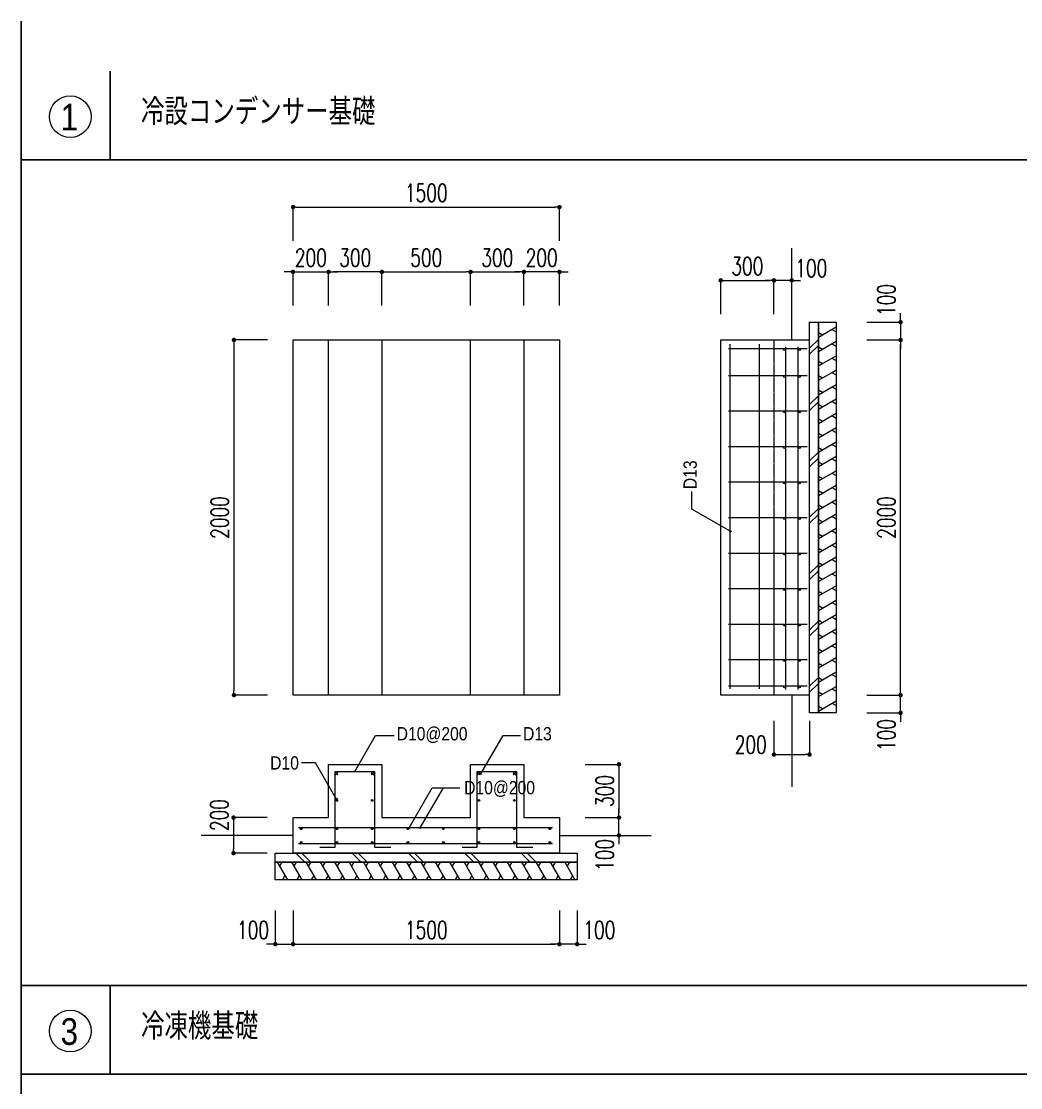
# Model space of a CAD drawing. Header units: millimetres. Extents: x 3721 to 423725, y 3529 to 115772.
# Drawn here: x 118230 to 140741, y 91752 to 115772 of the extents above; entities that cross this region are included whole.
import ezdxf
from ezdxf.enums import TextEntityAlignment as Align

# ---------------------------------------------------------------- set-up
doc = ezdxf.new("R2010")
doc.units = ezdxf.units.MM
doc.header["$LTSCALE"] = 0.2
doc.header["$PDMODE"] = 1
doc.linetypes.add('HIDDEN', pattern=[0.375, 0.25, -0.125])
doc.layers.get('Defpoints').update_dxf_attribs({"color": 40})
doc.layers.add('92 設備記述', color=3, linetype='Continuous')
doc.layers.add('A_タイトル枠', color=7, linetype='Continuous')
for name, color, linetype, lineweight, true_color in [('A_寸法', 1, 'Continuous', 9, 0xff0000), ('改修範囲', 1, 'Continuous', 9, 0xff0000), ('改修記述', 1, 'Continuous', 9, 0xff0000)]:
    doc.layers.add(name, color=color, linetype=linetype, lineweight=lineweight, true_color=true_color)
doc.styles.add('Dim', font='simplex.shx', dxfattribs={"width": 0.7, "bigfont": 'extfont2.shx'})
doc.styles.add('Standard-A', font='romans.shx', dxfattribs={"bigfont": 'extfont2.shx'})
doc.styles.add('スタイル1', font='MS PGothic.ttf')
doc.dimstyles.new('1-200', dxfattribs={"dimscale": 200, "dimtxt": 3, "dimasz": 1, "dimexe": 1, "dimexo": 1, "dimgap": 1, "dimtad": 1, "dimdec": 0, "dimtxsty": 'Dim', "dimblk": 'DOT', "dimcen": 2.5, "dimadec": 0, "dimazin": 0, "dimtfac": 1, "dimtdec": 0, "dimtix": 1, "dimtmove": 2, "dimatfit": 3, "dimldrblk": '引出線', "dimfxl": 1, "dimlwd": -1, "dimlwe": -1, "dimarcsym": 0})

# ---------------------------------------------------------------- blocks, each defined once
blk = doc.blocks.new('_Dot')
at = {"color": 0, "linetype": 'ByBlock', "lineweight": -2}
blk.add_line((-0.5, 0), (-1, 0), dxfattribs=at)
at = {"color": 0, "linetype": 'ByBlock', "const_width": 0.5}
blk.add_lwpolyline([(-0.25, 0, 1), (0.25, 0, 1)], format="xyb", close=True, dxfattribs=at)
blk = doc.blocks.new('*D26')
at = {"layer": 'A_寸法', "color": 0, "transparency": 16777216}
for p, q in [((124351, 110830), (124351, 111588)), ((124451, 111588), (130251, 111588)), ((130351, 110830), (130351, 111588))]:
    blk.add_line(p, q, dxfattribs=at)
at = {"layer": 'Defpoints', "color": 0, "transparency": 16777216}
for p in [(130351, 111588), (124351, 110830), (130351, 110830)]:
    blk.add_point(p, dxfattribs=at)
at = {"layer": 'A_寸法', "color": 0, "transparency": 16777216, "xscale": 100, "yscale": 100, "zscale": 100, "rotation": 180}
blk.add_blockref('_Dot', (124351, 111588), dxfattribs=at)
at = {"layer": 'A_寸法', "color": 0, "transparency": 16777216, "xscale": 100, "yscale": 100, "zscale": 100}
blk.add_blockref('_Dot', (130351, 111588), dxfattribs=at)
at = {"layer": 'A_寸法', "color": 0, "transparency": 16777216, "insert": (127351, 111908), "char_height": 400, "attachment_point": 5, "style": 'Dim'}
blk.add_mtext('1500', dxfattribs=at)
blk = doc.blocks.new('引出線')
at = {"color": 0, "linetype": 'ByBlock'}
for points in [[(0, 0), (-1.96, -0.4)], [(-1, 0), (0, 0)]]:
    blk.add_lwpolyline(points, dxfattribs=at)
blk = doc.blocks.new('*D27')
at = {"layer": 'A_寸法', "color": 0, "transparency": 16777216}
for p, q in [((124251, 110127), (124151, 110127)), ((124351, 109369), (124351, 110127)), ((124351, 110127), (125151, 110127)), ((125151, 109369), (125151, 110127)), ((125251, 110127), (125351, 110127))]:
    blk.add_line(p, q, dxfattribs=at)
at = {"layer": 'Defpoints', "color": 0, "transparency": 16777216}
for p in [(125151, 110127), (124351, 109369), (125151, 109369)]:
    blk.add_point(p, dxfattribs=at)
at = {"layer": 'A_寸法', "color": 0, "transparency": 16777216, "xscale": 100, "yscale": 100, "zscale": 100}
blk.add_blockref('_Dot', (124351, 110127), dxfattribs=at)
at = {"layer": 'A_寸法', "color": 0, "transparency": 16777216, "xscale": 100, "yscale": 100, "zscale": 100, "rotation": 180}
blk.add_blockref('_Dot', (125151, 110127), dxfattribs=at)
at = {"layer": 'A_寸法', "color": 0, "transparency": 16777216, "insert": (124751, 110447), "char_height": 400, "attachment_point": 5, "style": 'Dim'}
blk.add_mtext('200', dxfattribs=at)
blk = doc.blocks.new('*D28')
at = {"layer": 'A_寸法', "color": 0, "transparency": 16777216}
for p, q in [((125151, 109369), (125151, 110127)), ((126251, 110127), (125251, 110127)), ((126351, 109369), (126351, 110127))]:
    blk.add_line(p, q, dxfattribs=at)
at = {"layer": 'Defpoints', "color": 0, "transparency": 16777216}
for p in [(125151, 110127), (125151, 109369), (126351, 109369)]:
    blk.add_point(p, dxfattribs=at)
at = {"layer": 'A_寸法', "color": 0, "transparency": 16777216, "xscale": 100, "yscale": 100, "zscale": 100, "rotation": 180}
blk.add_blockref('_Dot', (125151, 110127), dxfattribs=at)
at = {"layer": 'A_寸法', "color": 0, "transparency": 16777216, "xscale": 100, "yscale": 100, "zscale": 100}
blk.add_blockref('_Dot', (126351, 110127), dxfattribs=at)
at = {"layer": 'A_寸法', "color": 0, "transparency": 16777216, "insert": (125751, 110447), "char_height": 400, "attachment_point": 5, "style": 'Dim'}
blk.add_mtext('300', dxfattribs=at)
blk = doc.blocks.new('*D29')
at = {"layer": 'A_寸法', "color": 0, "transparency": 16777216}
for p, q in [((126351, 109369), (126351, 110127)), ((126451, 110127), (128251, 110127)), ((128351, 109369), (128351, 110127))]:
    blk.add_line(p, q, dxfattribs=at)
at = {"layer": 'Defpoints', "color": 0, "transparency": 16777216}
for p in [(128351, 110127), (126351, 109369), (128351, 109369)]:
    blk.add_point(p, dxfattribs=at)
at = {"layer": 'A_寸法', "color": 0, "transparency": 16777216, "xscale": 100, "yscale": 100, "zscale": 100, "rotation": 180}
blk.add_blockref('_Dot', (126351, 110127), dxfattribs=at)
at = {"layer": 'A_寸法', "color": 0, "transparency": 16777216, "xscale": 100, "yscale": 100, "zscale": 100}
blk.add_blockref('_Dot', (128351, 110127), dxfattribs=at)
at = {"layer": 'A_寸法', "color": 0, "transparency": 16777216, "insert": (127351, 110447), "char_height": 400, "attachment_point": 5, "style": 'Dim'}
blk.add_mtext('500', dxfattribs=at)
blk = doc.blocks.new('*D30')
at = {"layer": 'A_寸法', "color": 0, "transparency": 16777216}
for p, q in [((129451, 110127), (129351, 110127)), ((129551, 109369), (129551, 110127)), ((130351, 110127), (129551, 110127)), ((130351, 109369), (130351, 110127)), ((130451, 110127), (130551, 110127))]:
    blk.add_line(p, q, dxfattribs=at)
at = {"layer": 'Defpoints', "color": 0, "transparency": 16777216}
for p in [(129551, 110127), (129551, 109369), (130351, 109369)]:
    blk.add_point(p, dxfattribs=at)
at = {"layer": 'A_寸法', "color": 0, "transparency": 16777216, "xscale": 100, "yscale": 100, "zscale": 100}
blk.add_blockref('_Dot', (129551, 110127), dxfattribs=at)
at = {"layer": 'A_寸法', "color": 0, "transparency": 16777216, "xscale": 100, "yscale": 100, "zscale": 100, "rotation": 180}
blk.add_blockref('_Dot', (130351, 110127), dxfattribs=at)
at = {"layer": 'A_寸法', "color": 0, "transparency": 16777216, "insert": (129951, 110447), "char_height": 400, "attachment_point": 5, "style": 'Dim'}
blk.add_mtext('200', dxfattribs=at)
blk = doc.blocks.new('*D31')
at = {"layer": 'A_寸法', "color": 0, "transparency": 16777216}
for p, q in [((128351, 109369), (128351, 110127)), ((128451, 110127), (129451, 110127)), ((129551, 109369), (129551, 110127))]:
    blk.add_line(p, q, dxfattribs=at)
at = {"layer": 'Defpoints', "color": 0, "transparency": 16777216}
for p in [(129551, 110127), (128351, 109369), (129551, 109369)]:
    blk.add_point(p, dxfattribs=at)
at = {"layer": 'A_寸法', "color": 0, "transparency": 16777216, "xscale": 100, "yscale": 100, "zscale": 100, "rotation": 180}
blk.add_blockref('_Dot', (128351, 110127), dxfattribs=at)
at = {"layer": 'A_寸法', "color": 0, "transparency": 16777216, "xscale": 100, "yscale": 100, "zscale": 100}
blk.add_blockref('_Dot', (129551, 110127), dxfattribs=at)
at = {"layer": 'A_寸法', "color": 0, "transparency": 16777216, "insert": (128951, 110447), "char_height": 400, "attachment_point": 5, "style": 'Dim'}
blk.add_mtext('300', dxfattribs=at)
blk = doc.blocks.new('*D32')
at = {"layer": 'A_寸法', "color": 0, "transparency": 16777216}
for p, q in [((123778, 108595), (123020, 108595)), ((123020, 108495), (123020, 100695)), ((123778, 100595), (123020, 100595))]:
    blk.add_line(p, q, dxfattribs=at)
at = {"layer": 'Defpoints', "color": 0, "transparency": 16777216}
for p in [(123778, 108595), (123020, 100595), (123778, 100595)]:
    blk.add_point(p, dxfattribs=at)
at = {"layer": 'A_寸法', "color": 0, "transparency": 16777216, "xscale": 100, "yscale": 100, "zscale": 100}
for p, rotation in [((123020, 108595), 90), ((123020, 100595), 270)]:
    blk.add_blockref('_Dot', p, dxfattribs=dict(at, rotation=rotation))
at = {"layer": 'A_寸法', "color": 0, "transparency": 16777216, "insert": (122700, 104595), "char_height": 400, "attachment_point": 5, "rotation": 90, "style": 'Dim'}
blk.add_mtext('2000', dxfattribs=at)
blk = doc.blocks.new('*D33')
at = {"layer": 'A_寸法', "color": 0, "transparency": 16777216}
for p, q in [((124351, 95742), (124351, 94984)), ((130351, 95742), (130351, 94984)), ((124451, 94984), (130251, 94984))]:
    blk.add_line(p, q, dxfattribs=at)
at = {"layer": 'Defpoints', "color": 0, "transparency": 16777216}
for p in [(124351, 95742), (130351, 95742), (130351, 94984)]:
    blk.add_point(p, dxfattribs=at)
at = {"layer": 'A_寸法', "color": 0, "transparency": 16777216, "xscale": 100, "yscale": 100, "zscale": 100, "rotation": 180}
blk.add_blockref('_Dot', (124351, 94984), dxfattribs=at)
at = {"layer": 'A_寸法', "color": 0, "transparency": 16777216, "xscale": 100, "yscale": 100, "zscale": 100}
blk.add_blockref('_Dot', (130351, 94984), dxfattribs=at)
at = {"layer": 'A_寸法', "color": 0, "transparency": 16777216, "insert": (127351, 95304), "char_height": 400, "attachment_point": 5, "style": 'Dim'}
blk.add_mtext('1500', dxfattribs=at)
blk = doc.blocks.new('*D34')
at = {"layer": 'A_寸法', "color": 0, "transparency": 16777216}
for p, q in [((123951, 95742), (123951, 94984)), ((124351, 95742), (124351, 94984)), ((123851, 94984), (123751, 94984)), ((123951, 94984), (124351, 94984)), ((124451, 94984), (124551, 94984))]:
    blk.add_line(p, q, dxfattribs=at)
at = {"layer": 'Defpoints', "color": 0, "transparency": 16777216}
for p in [(123951, 95742), (124351, 95742), (124351, 94984)]:
    blk.add_point(p, dxfattribs=at)
at = {"layer": 'A_寸法', "color": 0, "transparency": 16777216, "xscale": 100, "yscale": 100, "zscale": 100}
blk.add_blockref('_Dot', (123951, 94984), dxfattribs=at)
at = {"layer": 'A_寸法', "color": 0, "transparency": 16777216, "xscale": 100, "yscale": 100, "zscale": 100, "rotation": 180}
blk.add_blockref('_Dot', (124351, 94984), dxfattribs=at)
at = {"layer": 'A_寸法', "color": 0, "transparency": 16777216, "insert": (123451, 95304), "char_height": 400, "attachment_point": 5, "style": 'Dim'}
blk.add_mtext('100', dxfattribs=at)
blk = doc.blocks.new('*D35')
at = {"layer": 'A_寸法', "color": 0, "transparency": 16777216}
for p, q in [((130351, 95742), (130351, 94984)), ((130751, 95742), (130751, 94984)), ((130251, 94984), (130151, 94984)), ((130751, 94984), (130351, 94984)), ((130851, 94984), (130951, 94984))]:
    blk.add_line(p, q, dxfattribs=at)
at = {"layer": 'Defpoints', "color": 0, "transparency": 16777216}
for p in [(130351, 95742), (130751, 95742), (130351, 94984)]:
    blk.add_point(p, dxfattribs=at)
at = {"layer": 'A_寸法', "color": 0, "transparency": 16777216, "xscale": 100, "yscale": 100, "zscale": 100}
blk.add_blockref('_Dot', (130351, 94984), dxfattribs=at)
at = {"layer": 'A_寸法', "color": 0, "transparency": 16777216, "xscale": 100, "yscale": 100, "zscale": 100, "rotation": 180}
blk.add_blockref('_Dot', (130751, 94984), dxfattribs=at)
at = {"layer": 'A_寸法', "color": 0, "transparency": 16777216, "insert": (131250, 95304), "char_height": 400, "attachment_point": 5, "style": 'Dim'}
blk.add_mtext('100', dxfattribs=at)
blk = doc.blocks.new('*D36')
at = {"layer": 'A_寸法', "color": 0, "transparency": 16777216}
for p, q in [((131692, 97935), (131692, 98035)), ((130934, 97835), (131692, 97835)), ((131692, 97435), (131692, 97835)), ((130934, 97435), (131692, 97435)), ((131692, 97335), (131692, 97235))]:
    blk.add_line(p, q, dxfattribs=at)
at = {"layer": 'Defpoints', "color": 0, "transparency": 16777216}
for p in [(130934, 97835), (131692, 97835), (130934, 97435)]:
    blk.add_point(p, dxfattribs=at)
at = {"layer": 'A_寸法', "color": 0, "transparency": 16777216, "xscale": 100, "yscale": 100, "zscale": 100}
for p, rotation in [((131692, 97835), 270), ((131692, 97435), 90)]:
    blk.add_blockref('_Dot', p, dxfattribs=dict(at, rotation=rotation))
at = {"layer": 'A_寸法', "color": 0, "transparency": 16777216, "insert": (131372, 96995), "char_height": 400, "attachment_point": 5, "rotation": 90, "style": 'Dim'}
blk.add_mtext('100', dxfattribs=at)
blk = doc.blocks.new('*D37')
at = {"layer": 'A_寸法', "color": 0, "transparency": 16777216}
for p, q in [((130934, 99035), (131692, 99035)), ((131692, 98935), (131692, 97935)), ((130934, 97835), (131692, 97835))]:
    blk.add_line(p, q, dxfattribs=at)
at = {"layer": 'Defpoints', "color": 0, "transparency": 16777216}
for p in [(130934, 99035), (130934, 97835), (131692, 97835)]:
    blk.add_point(p, dxfattribs=at)
at = {"layer": 'A_寸法', "color": 0, "transparency": 16777216, "xscale": 100, "yscale": 100, "zscale": 100}
for p, rotation in [((131692, 99035), 90), ((131692, 97835), 270)]:
    blk.add_blockref('_Dot', p, dxfattribs=dict(at, rotation=rotation))
at = {"layer": 'A_寸法', "color": 0, "transparency": 16777216, "insert": (131372, 98435), "char_height": 400, "attachment_point": 5, "rotation": 90, "style": 'Dim'}
blk.add_mtext('300', dxfattribs=at)
blk = doc.blocks.new('*D24')
at = {"layer": 'A_寸法', "color": 0, "transparency": 16777216}
for p, q in [((123768, 97835), (123010, 97835)), ((123010, 97735), (123010, 97135)), ((123768, 97035), (123010, 97035))]:
    blk.add_line(p, q, dxfattribs=at)
at = {"layer": 'Defpoints', "color": 0, "transparency": 16777216}
for p in [(123768, 97835), (123010, 97035), (123768, 97035)]:
    blk.add_point(p, dxfattribs=at)
at = {"layer": 'A_寸法', "color": 0, "transparency": 16777216, "xscale": 100, "yscale": 100, "zscale": 100}
for p, rotation in [((123010, 97835), 90), ((123010, 97035), 270)]:
    blk.add_blockref('_Dot', p, dxfattribs=dict(at, rotation=rotation))
at = {"layer": 'A_寸法', "color": 0, "transparency": 16777216, "insert": (122690, 97891), "char_height": 400, "attachment_point": 5, "rotation": 90, "style": 'Dim'}
blk.add_mtext('200', dxfattribs=at)
blk = doc.blocks.new('*D60')
at = {"layer": 'A_寸法', "color": 0, "transparency": 16777216}
for p, q in [((137278, 108595), (138036, 108595)), ((138036, 100695), (138036, 108495)), ((137278, 100595), (138036, 100595))]:
    blk.add_line(p, q, dxfattribs=at)
at = {"layer": 'Defpoints', "color": 0, "transparency": 16777216}
for p in [(137278, 108595), (138036, 108595), (137278, 100595)]:
    blk.add_point(p, dxfattribs=at)
at = {"layer": 'A_寸法', "color": 0, "transparency": 16777216, "xscale": 100, "yscale": 100, "zscale": 100}
for p, rotation in [((138036, 108595), 90), ((138036, 100595), 270)]:
    blk.add_blockref('_Dot', p, dxfattribs=dict(at, rotation=rotation))
at = {"layer": 'A_寸法', "color": 0, "transparency": 16777216, "insert": (137716, 104595), "char_height": 400, "attachment_point": 5, "rotation": 90, "style": 'Dim'}
blk.add_mtext('2000', dxfattribs=at)
blk = doc.blocks.new('*D61')
at = {"layer": 'A_寸法', "color": 0, "transparency": 16777216}
for p, q in [((138036, 100695), (138036, 100795)), ((137278, 100595), (138036, 100595)), ((138036, 100195), (138036, 100595)), ((137278, 100195), (138036, 100195)), ((138036, 100095), (138036, 99995))]:
    blk.add_line(p, q, dxfattribs=at)
at = {"layer": 'Defpoints', "color": 0, "transparency": 16777216}
for p in [(137278, 100595), (138036, 100595), (137278, 100195)]:
    blk.add_point(p, dxfattribs=at)
at = {"layer": 'A_寸法', "color": 0, "transparency": 16777216, "xscale": 100, "yscale": 100, "zscale": 100}
for p, rotation in [((138036, 100595), 270), ((138036, 100195), 90)]:
    blk.add_blockref('_Dot', p, dxfattribs=dict(at, rotation=rotation))
at = {"layer": 'A_寸法', "color": 0, "transparency": 16777216, "insert": (137716, 99695), "char_height": 400, "attachment_point": 5, "rotation": 90, "style": 'Dim'}
blk.add_mtext('100', dxfattribs=at)
blk = doc.blocks.new('*D62')
at = {"layer": 'A_寸法', "color": 0, "transparency": 16777216}
for p, q in [((138036, 109095), (138036, 109195)), ((137278, 108995), (138036, 108995)), ((138036, 108995), (138036, 108595)), ((137278, 108595), (138036, 108595)), ((138036, 108495), (138036, 108395))]:
    blk.add_line(p, q, dxfattribs=at)
at = {"layer": 'Defpoints', "color": 0, "transparency": 16777216}
for p in [(137278, 108995), (137278, 108595), (138036, 108595)]:
    blk.add_point(p, dxfattribs=at)
at = {"layer": 'A_寸法', "color": 0, "transparency": 16777216, "xscale": 100, "yscale": 100, "zscale": 100}
for p, rotation in [((138036, 108995), 270), ((138036, 108595), 90)]:
    blk.add_blockref('_Dot', p, dxfattribs=dict(at, rotation=rotation))
at = {"layer": 'A_寸法', "color": 0, "transparency": 16777216, "insert": (137716, 109495), "char_height": 400, "attachment_point": 5, "rotation": 90, "style": 'Dim'}
blk.add_mtext('100', dxfattribs=at)
blk = doc.blocks.new('*D63')
at = {"layer": 'A_寸法', "color": 0, "transparency": 16777216}
for p, q in [((135084, 109937), (134984, 109937)), ((135184, 109179), (135184, 109937)), ((135584, 109937), (135184, 109937)), ((135584, 109179), (135584, 109937)), ((135684, 109937), (135784, 109937))]:
    blk.add_line(p, q, dxfattribs=at)
at = {"layer": 'Defpoints', "color": 0, "transparency": 16777216}
for p in [(135184, 109937), (135184, 109179), (135584, 109179)]:
    blk.add_point(p, dxfattribs=at)
at = {"layer": 'A_寸法', "color": 0, "transparency": 16777216, "xscale": 100, "yscale": 100, "zscale": 100}
blk.add_blockref('_Dot', (135184, 109937), dxfattribs=at)
at = {"layer": 'A_寸法', "color": 0, "transparency": 16777216, "xscale": 100, "yscale": 100, "zscale": 100, "rotation": 180}
blk.add_blockref('_Dot', (135584, 109937), dxfattribs=at)
at = {"layer": 'A_寸法', "color": 0, "transparency": 16777216, "insert": (136024, 110210), "char_height": 400, "attachment_point": 5, "style": 'Dim'}
blk.add_mtext('100', dxfattribs=at)
blk = doc.blocks.new('*D64')
at = {"layer": 'A_寸法', "color": 0, "transparency": 16777216}
for p, q in [((133984, 109179), (133984, 109937)), ((134084, 109937), (135084, 109937)), ((135184, 109179), (135184, 109937))]:
    blk.add_line(p, q, dxfattribs=at)
at = {"layer": 'Defpoints', "color": 0, "transparency": 16777216}
for p in [(135184, 109937), (133984, 109179), (135184, 109179)]:
    blk.add_point(p, dxfattribs=at)
at = {"layer": 'A_寸法', "color": 0, "transparency": 16777216, "xscale": 100, "yscale": 100, "zscale": 100, "rotation": 180}
blk.add_blockref('_Dot', (133984, 109937), dxfattribs=at)
at = {"layer": 'A_寸法', "color": 0, "transparency": 16777216, "xscale": 100, "yscale": 100, "zscale": 100}
blk.add_blockref('_Dot', (135184, 109937), dxfattribs=at)
at = {"layer": 'A_寸法', "color": 0, "transparency": 16777216, "insert": (134584, 110257), "char_height": 400, "attachment_point": 5, "style": 'Dim'}
blk.add_mtext('300', dxfattribs=at)
blk = doc.blocks.new('*D65')
at = {"layer": 'A_寸法', "color": 0, "transparency": 16777216}
for p, q in [((135184, 100013), (135184, 99255)), ((135984, 100013), (135984, 99255)), ((135284, 99255), (135884, 99255))]:
    blk.add_line(p, q, dxfattribs=at)
at = {"layer": 'Defpoints', "color": 0, "transparency": 16777216}
for p in [(135184, 100013), (135984, 100013), (135984, 99255)]:
    blk.add_point(p, dxfattribs=at)
at = {"layer": 'A_寸法', "color": 0, "transparency": 16777216, "xscale": 100, "yscale": 100, "zscale": 100, "rotation": 180}
blk.add_blockref('_Dot', (135184, 99255), dxfattribs=at)
at = {"layer": 'A_寸法', "color": 0, "transparency": 16777216, "xscale": 100, "yscale": 100, "zscale": 100}
blk.add_blockref('_Dot', (135984, 99255), dxfattribs=at)
at = {"layer": 'A_寸法', "color": 0, "transparency": 16777216, "insert": (134661, 99479), "char_height": 400, "attachment_point": 5, "style": 'Dim'}
blk.add_mtext('200', dxfattribs=at)

msp = doc.modelspace()

# ---------------------------------------------------------------- hatches: boundary and pattern name
at = {"layer": '改修範囲', "transparency": 33554687}
h = msp.add_hatch(color=256, dxfattribs=at)
h.dxf.hatch_style = 1
h.paths.add_polyline_path([(134187.7, 104291.8, 0.5773503), (134199.4, 104271.6), (134199.4, 104285.1)])
h.paths.add_polyline_path([(134187.7, 104291.8), (134199.4, 104285.1), (134199.4, 104298.5, 0.2679492)])
h.paths.add_polyline_path([(134199.4, 104298.5), (134199.4, 104285.1), (134199.4, 104271.6, 1)])
h = msp.add_hatch(color=256, dxfattribs=at)
h.dxf.hatch_style = 1
h.paths.add_polyline_path([(125747.8, 98888.2, 0.5773503), (125727.6, 98876.5), (125741.1, 98876.5)])
h.paths.add_polyline_path([(125747.8, 98888.2), (125741.1, 98876.5), (125754.5, 98876.5, 0.2679492)])
h.paths.add_polyline_path([(125754.5, 98876.5), (125741.1, 98876.5), (125727.6, 98876.5, 1)])
h = msp.add_hatch(color=256, dxfattribs=at)
h.dxf.hatch_style = 1
h.paths.add_polyline_path([(128588.9, 98832.5, 0.5773503), (128568.6, 98820.8), (128582.1, 98820.8)])
h.paths.add_polyline_path([(128588.9, 98832.5), (128582.1, 98820.8), (128595.6, 98820.8, 0.2679492)])
h.paths.add_polyline_path([(128595.6, 98820.8), (128582.1, 98820.8), (128568.6, 98820.8, 1)])
h = msp.add_hatch(color=256, dxfattribs=at)
h.dxf.hatch_style = 1
h.paths.add_polyline_path([(125317.6, 98273.6, -0.5773503), (125337.8, 98261.9), (125324.3, 98261.9)])
h.paths.add_polyline_path([(125317.6, 98273.6), (125324.3, 98261.9), (125310.8, 98261.9, -0.2679492)])
h.paths.add_polyline_path([(125310.8, 98261.9), (125324.3, 98261.9), (125337.8, 98261.9, -1)])
h = msp.add_hatch(color=256, dxfattribs=at)
h.dxf.hatch_style = 1
h.paths.add_polyline_path([(126972.8, 97617.3, 0.5773503), (126952.6, 97605.6), (126966.1, 97605.6)])
h.paths.add_polyline_path([(126972.8, 97617.3), (126966.1, 97605.6), (126979.6, 97605.6, 0.2679492)])
h.paths.add_polyline_path([(126979.6, 97605.6), (126966.1, 97605.6), (126952.6, 97605.6, 1)])
h = msp.add_hatch(color=256, dxfattribs=at)
h.dxf.hatch_style = 1
h.paths.add_polyline_path([(127222.9, 97617.3, 0.5773503), (127202.7, 97605.6), (127216.2, 97605.6)])
h.paths.add_polyline_path([(127222.9, 97617.3), (127216.2, 97605.6), (127229.7, 97605.6, 0.2679492)])
h.paths.add_polyline_path([(127229.7, 97605.6), (127216.2, 97605.6), (127202.7, 97605.6, 1)])

# ---------------------------------------------------------------- linework, layer by layer
at = {"layer": 'A_タイトル枠', "color": 5, "linetype": 'Continuous'}
msp.add_line((118229.8, 6849.5), (118229.8, 115772.4), dxfattribs=at)
at = {"layer": 'A_タイトル枠', "linetype": 'Continuous'}
for p, q in [((120229.8, 114652.9), (120229.8, 112652.9)), ((163252, 112652.9), (118229.8, 112652.9)), ((163252, 94054.6), (118229.8, 94054.6)), ((120229.8, 94054.6), (120229.8, 92054.6)), ((163252, 92054.6), (118229.8, 92054.6))]:
    msp.add_line(p, q, dxfattribs=at)
at = {"layer": '改修範囲'}
for p, q in [((135584.4, 108595.3), (135584.4, 110661.3)), ((136184.4, 108657.2), (136584.4, 108888.2)), ((136489.1, 108833.2), (136584.4, 108778.2)), ((133984.4, 108595.3), (135984.4, 108595.3)), ((133984.4, 100595.3), (133984.4, 108595.3)), ((135984.4, 108407.8), (136184.4, 108607.8)), ((136184.4, 108765.3), (136278, 108711.3)), ((134159, 108403.1), (135931.5, 108403.1)), ((134195.9, 100739.3), (134195.9, 108502.5)), ((134854.9, 100739.3), (134854.9, 108502.5)), ((135447.8, 100719.5), (135447.8, 108439.5)), ((135728.6, 100719.5), (135728.6, 108439.5)), ((135984.4, 108272.4), (136184.4, 108472.4)), ((136184.4, 108333.4), (136584.4, 108564.3)), ((136184.4, 108441.4), (136278, 108387.4)), ((136489.1, 108509.3), (136584.4, 108454.3)), ((136184.4, 108009.5), (136584.4, 108240.4)), ((136184.4, 108117.6), (136278, 108063.5)), ((136489.1, 108185.4), (136584.4, 108130.4)), ((136184.4, 107685.6), (136584.4, 107916.6)), ((136489.1, 107861.6), (136584.4, 107806.6)), ((134159, 107795.3), (135931.5, 107795.3)), ((136184.4, 107793.7), (136278, 107739.7)), ((136184.4, 107361.8), (136584.4, 107592.7)), ((136184.4, 107469.8), (136278, 107415.8)), ((136489.1, 107537.7), (136584.4, 107482.7)), ((135984.4, 107138.8), (136184.4, 107338.8)), ((135984.4, 107003.4), (136184.4, 107203.4)), ((136184.4, 107037.9), (136584.4, 107268.8)), ((136184.4, 107146), (136278, 107091.9)), ((136489.1, 107213.8), (136584.4, 107158.8)), ((134159, 106995.3), (135931.5, 106995.3)), ((136184.4, 106714), (136584.4, 106945)), ((136184.4, 106822.1), (136278, 106768.1)), ((136489.1, 106890), (136584.4, 106835)), ((136184.4, 106390.2), (136584.4, 106621.1)), ((136184.4, 106498.2), (136278, 106444.2)), ((136489.1, 106566.1), (136584.4, 106511.1)), ((134159, 106195.3), (135931.5, 106195.3)), ((136184.4, 106066.3), (136584.4, 106297.2)), ((136184.4, 106174.3), (136278, 106120.3)), ((136489.1, 106242.2), (136584.4, 106187.2)), ((135984.4, 105869.9), (136184.4, 106069.9)), ((135984.4, 105734.5), (136184.4, 105934.5)), ((136184.4, 105742.4), (136584.4, 105973.4)), ((136184.4, 105850.5), (136278, 105796.4)), ((136489.1, 105918.4), (136584.4, 105863.4)), ((136184.4, 105418.5), (136584.4, 105649.5)), ((136184.4, 105526.6), (136278, 105472.6)), ((136489.1, 105594.5), (136584.4, 105539.5)), ((134159, 105395.3), (135931.5, 105395.3)), ((136184.4, 105094.7), (136584.4, 105325.6)), ((136489.1, 105270.6), (136584.4, 105215.6)), ((133335.1, 104784.1), (133335.1, 105178.7)), ((136184.4, 105202.7), (136278, 105148.7)), ((136184.4, 104770.8), (136584.4, 105001.8)), ((134199.4, 104285.1), (133335.1, 104784.1)), ((135984.4, 104601), (136184.4, 104801)), ((136184.4, 104878.9), (136278, 104824.8)), ((136489.1, 104946.8), (136584.4, 104891.7)), ((134159, 104595.3), (135931.5, 104595.3)), ((135984.4, 104465.6), (136184.4, 104665.6)), ((136184.4, 104446.9), (136584.4, 104677.9)), ((136184.4, 104555), (136278, 104501)), ((136489.1, 104622.9), (136584.4, 104567.9)), ((136184.4, 104123.1), (136584.4, 104354)), ((136489.1, 104299), (136584.4, 104244)), ((136184.4, 104231.1), (136278, 104177.1)), ((136184.4, 103799.2), (136584.4, 104030.1)), ((134159, 103795.3), (135931.5, 103795.3)), ((136184.4, 103907.3), (136278, 103853.2)), ((136489.1, 103975.1), (136584.4, 103920.1)), ((135984.4, 103332.1), (136184.4, 103532.1)), ((136184.4, 103475.3), (136584.4, 103706.3)), ((136184.4, 103583.4), (136278, 103529.4)), ((136489.1, 103651.3), (136584.4, 103596.3)), ((135984.4, 103196.7), (136184.4, 103396.7)), ((136184.4, 103151.5), (136584.4, 103382.4)), ((136489.1, 103327.4), (136584.4, 103272.4)), ((136184.4, 103259.5), (136278, 103205.5)), ((136184.4, 102827.6), (136584.4, 103058.5)), ((134159, 102995.3), (135931.5, 102995.3)), ((136184.4, 102935.7), (136278, 102881.6)), ((136489.1, 103003.5), (136584.4, 102948.5)), ((136184.4, 102503.7), (136584.4, 102734.7)), ((136184.4, 102611.8), (136278, 102557.8)), ((136489.1, 102679.7), (136584.4, 102624.7)), ((136184.4, 102179.9), (136584.4, 102410.8)), ((136489.1, 102355.8), (136584.4, 102300.8)), ((134159, 102195.3), (135931.5, 102195.3)), ((135984.4, 102063.2), (136184.4, 102263.2)), ((135984.4, 101927.8), (136184.4, 102127.8)), ((136184.4, 102287.9), (136278, 102233.9)), ((136184.4, 101856), (136584.4, 102086.9)), ((136184.4, 101964.1), (136278, 101910)), ((136489.1, 102031.9), (136584.4, 101976.9)), ((136184.4, 101532.1), (136584.4, 101763.1)), ((136184.4, 101640.2), (136278, 101586.2)), ((136489.1, 101708.1), (136584.4, 101653.1)), ((134159, 101395.3), (135931.5, 101395.3)), ((136184.4, 101208.3), (136584.4, 101439.2)), ((136489.1, 101384.2), (136584.4, 101329.2)), ((136184.4, 101316.3), (136278, 101262.3)), ((135984.4, 100794.3), (136184.4, 100994.3)), ((136184.4, 100884.4), (136584.4, 101115.3)), ((136184.4, 100992.5), (136278, 100938.4)), ((136489.1, 101060.3), (136584.4, 101005.3)), ((134159, 100803.1), (135931.5, 100803.1)), ((135984.4, 100658.9), (136184.4, 100858.9)), ((136184.4, 100560.5), (136584.4, 100791.5)), ((136184.4, 100668.6), (136278, 100614.6)), ((136489.1, 100736.5), (136584.4, 100681.5)), ((135984.4, 100595.3), (133984.4, 100595.3)), ((135584.4, 100595.3), (135584.4, 98529.2)), ((136184.4, 100236.7), (136584.4, 100467.6)), ((136489.1, 100412.6), (136584.4, 100357.6)), ((136184.4, 100344.7), (136278, 100290.7)), ((125741.1, 98876.5), (126207.9, 99685.1)), ((126207.9, 99685.1), (126629.3, 99685.1)), ((128582.1, 98820.8), (129081.2, 99685.1)), ((129081.2, 99685.1), (129475.8, 99685.1)), ((124857.5, 99070.5), (124537.9, 99070.5)), ((125324.3, 98261.9), (124857.5, 99070.5)), ((125303.1, 98850.9), (125358.5, 98795.5)), ((125358.5, 98850.9), (125303.1, 98795.5)), ((126111.9, 98850.9), (126167.3, 98795.5)), ((126167.3, 98850.9), (126111.9, 98795.5)), ((128503.1, 98850.9), (128558.5, 98795.5)), ((128558.5, 98850.9), (128503.1, 98795.5)), ((129311.9, 98850.9), (129367.3, 98795.5)), ((129367.3, 98850.9), (129311.9, 98795.5)), ((126966.1, 97605.6), (127487, 98507.9)), ((127216.2, 97605.6), (127737.1, 98507.9)), ((127487, 98507.9), (128104.5, 98507.9)), ((124474.8, 97611.1), (130194.8, 97611.1)), ((124350.6, 97434.7), (122284.5, 97434.7)), ((130350.6, 97434.7), (132416.6, 97434.7)), ((124474.8, 97249), (130194.8, 97249)), ((123992, 96834.7), (124222.9, 96434.7)), ((124100, 96834.7), (124046, 96741.2)), ((124315.8, 96834.7), (124546.8, 96434.7)), ((124423.9, 96834.7), (124369.9, 96741.2)), ((124414.2, 97034.7), (124614.2, 96834.7)), ((124549.6, 97034.7), (124749.6, 96834.7)), ((124639.7, 96834.7), (124870.6, 96434.7)), ((124747.8, 96834.7), (124693.7, 96741.2)), ((124963.6, 96834.7), (125194.5, 96434.7)), ((125071.6, 96834.7), (125017.6, 96741.2)), ((125287.4, 96834.7), (125518.4, 96434.7)), ((125395.5, 96834.7), (125341.5, 96741.2)), ((125611.3, 96834.7), (125842.2, 96434.7)), ((125719.4, 96834.7), (125665.3, 96741.2)), ((125683.1, 97034.7), (125883.1, 96834.7)), ((125818.5, 97034.7), (126018.5, 96834.7)), ((125935.2, 96834.7), (126166.1, 96434.7)), ((126043.2, 96834.7), (125989.2, 96741.2)), ((126259, 96834.7), (126490, 96434.7)), ((126367.1, 96834.7), (126313.1, 96741.2)), ((126582.9, 96834.7), (126813.8, 96434.7)), ((126691, 96834.7), (126636.9, 96741.2)), ((126906.8, 96834.7), (127137.7, 96434.7)), ((126952, 97034.7), (127152, 96834.7)), ((127014.8, 96834.7), (126960.8, 96741.2)), ((127087.4, 97034.7), (127287.4, 96834.7)), ((127230.6, 96834.7), (127461.6, 96434.7)), ((127338.7, 96834.7), (127284.7, 96741.2)), ((127554.5, 96834.7), (127785.5, 96434.7)), ((127662.6, 96834.7), (127608.5, 96741.2)), ((127878.4, 96834.7), (128109.3, 96434.7)), ((127986.4, 96834.7), (127932.4, 96741.2)), ((128202.2, 96834.7), (128433.2, 96434.7)), ((128220.9, 97034.7), (128420.9, 96834.7)), ((128310.3, 96834.7), (128256.3, 96741.2)), ((128356.3, 97034.7), (128556.3, 96834.7)), ((128526.1, 96834.7), (128757.1, 96434.7)), ((128634.2, 96834.7), (128580.1, 96741.2)), ((128850, 96834.7), (129080.9, 96434.7)), ((128958, 96834.7), (128904, 96741.2)), ((129173.9, 96834.7), (129404.8, 96434.7)), ((129281.9, 96834.7), (129227.9, 96741.2)), ((129489.8, 97034.7), (129689.8, 96834.7)), ((129497.7, 96834.7), (129728.7, 96434.7)), ((129605.8, 96834.7), (129551.8, 96741.2)), ((129625.2, 97034.7), (129825.2, 96834.7)), ((129821.6, 96834.7), (130052.5, 96434.7)), ((129929.7, 96834.7), (129875.6, 96741.2)), ((130145.5, 96834.7), (130376.4, 96434.7)), ((130253.5, 96834.7), (130199.5, 96741.2)), ((130469.3, 96834.7), (130700.3, 96434.7)), ((130577.4, 96834.7), (130523.4, 96741.2)), ((124167.9, 96530), (124112.9, 96434.7)), ((124491.8, 96530), (124436.8, 96434.7)), ((124815.6, 96530), (124760.6, 96434.7)), ((125139.5, 96530), (125084.5, 96434.7)), ((125463.4, 96530), (125408.4, 96434.7)), ((125787.2, 96530), (125732.2, 96434.7)), ((126111.1, 96530), (126056.1, 96434.7)), ((126435, 96530), (126380, 96434.7)), ((126758.8, 96530), (126703.8, 96434.7)), ((127082.7, 96530), (127027.7, 96434.7)), ((127406.6, 96530), (127351.6, 96434.7)), ((127730.5, 96530), (127675.4, 96434.7)), ((128054.3, 96530), (127999.3, 96434.7)), ((128378.2, 96530), (128323.2, 96434.7)), ((128702.1, 96530), (128647.1, 96434.7)), ((129025.9, 96530), (128970.9, 96434.7)), ((129349.8, 96530), (129294.8, 96434.7)), ((129673.7, 96530), (129618.7, 96434.7)), ((129997.5, 96530), (129942.5, 96434.7)), ((130321.4, 96530), (130266.4, 96434.7)), ((130645.3, 96530), (130590.3, 96434.7))]:
    msp.add_line(p, q, dxfattribs=at)
at = {"layer": '改修範囲', "linetype": 'HIDDEN', "ltscale": 15}
msp.add_line((135184.4, 100595.3), (135184.4, 108595.3), dxfattribs=at)
at = {"layer": '改修範囲'}
for points in [[(135984.4, 100195.3), (135984.4, 108995.3), (136184.4, 108995.3), (136184.4, 100195.3)], [(136184.4, 100195.3), (136184.4, 108995.3), (136584.4, 108995.3), (136584.4, 100195.3)], [(124350.6, 108595.3), (130350.6, 108595.3), (130350.6, 100595.3), (124350.6, 100595.3)], [(125150.6, 108595.3), (126350.6, 108595.3), (126350.6, 100595.3), (125150.6, 100595.3)], [(128350.6, 108595.3), (129550.6, 108595.3), (129550.6, 100595.3), (128350.6, 100595.3)], [(123950.6, 97034.7), (130750.6, 97034.7), (130750.6, 96834.7), (123950.6, 96834.7)], [(123950.6, 96834.7), (130750.6, 96834.7), (130750.6, 96434.7), (123950.6, 96434.7)]]:
    msp.add_lwpolyline(points, close=True, dxfattribs=at)
for points in [[(125150.6, 97834.7), (125150.6, 99034.7), (126350.6, 99034.7), (126350.6, 97834.7)], [(128350.6, 97834.7), (128350.6, 99034.7), (129550.6, 99034.7), (129550.6, 97834.7)], [(124957, 97166.9), (125295.9, 97166.9), (125295.9, 98876.5), (126186.3, 98876.5), (126186.3, 97166.9), (126554, 97166.9)], [(128157, 97166.9), (128495.9, 97166.9), (128495.9, 98876.5), (129386.3, 98876.5), (129386.3, 97166.9), (129754, 97166.9)], [(129550.6, 97834.7), (130350.6, 97834.7), (130350.6, 97034.7), (124350.6, 97034.7), (124350.6, 97834.7), (125150.6, 97834.7)], [(126350.6, 97834.7), (128350.6, 97834.7)]]:
    msp.add_lwpolyline(points, dxfattribs=at)
for centre, radius in [((135420.8, 108380), 20), ((135756.5, 108380), 20), ((135420.8, 107772.2), 20), ((135756.5, 107772.2), 20), ((135420.8, 106972.2), 20), ((135756.5, 106972.2), 20), ((135420.8, 106172.2), 20), ((135756.5, 106172.2), 20), ((135420.8, 105372.2), 20), ((135756.5, 105372.2), 20), ((135420.8, 104572.2), 20), ((135756.5, 104572.2), 20), ((134199.4, 104285.1), 13.5), ((135420.8, 103772.2), 20), ((135756.5, 103772.2), 20), ((135420.8, 102972.2), 20), ((135756.5, 102972.2), 20), ((135420.8, 102172.2), 20), ((135756.5, 102172.2), 20), ((135420.8, 101372.2), 20), ((135756.5, 101372.2), 20), ((135420.8, 100780), 20), ((135756.5, 100780), 20), ((125741.1, 98876.5), 13.5), ((128582.1, 98820.8), 13.5), ((125324.3, 98261.9), 13.5), ((125335.3, 98223.1), 20), ((126135.3, 98223.1), 20), ((128535.3, 98223.1), 20), ((129335.3, 98223.1), 20), ((124535.3, 97584.1), 20), ((125335.3, 97584.1), 20), ((126135.3, 97584.1), 20), ((126935.3, 97584.1), 20), ((126966.1, 97605.6), 13.5), ((127216.2, 97605.6), 13.5), ((127735.3, 97584.1), 20), ((128535.3, 97584.1), 20), ((129335.3, 97584.1), 20), ((130135.3, 97584.1), 20), ((124535.3, 97276.9), 20), ((125335.3, 97276.9), 20), ((126135.3, 97276.9), 20), ((126935.3, 97276.9), 20), ((127735.3, 97276.9), 20), ((128535.3, 97276.9), 20), ((129335.3, 97276.9), 20), ((130135.3, 97276.9), 20)]:
    msp.add_circle(centre, radius, dxfattribs=at)
at = {"layer": '改修記述'}
for centre in [(119331.5, 113624.6), (119331.5, 93026.4)]:
    msp.add_circle(centre, 470.2, dxfattribs=at)

# ---------------------------------------------------------------- texts
at = {"layer": '92 設備記述', "style": 'Standard-A', "width": 0.8}
for s, p in [('冷設コンデンサー基礎', (120926.6, 113433.3)), ('冷凍機基礎', (120926.6, 92835))]:
    msp.add_text(s, height=600, dxfattribs=at).set_placement(p)
at = {"layer": '改修記述', "style": 'スタイル1', "width": 0.9}
for s, p in [('1', (119311, 113614.6)), ('3', (119311, 93016.4))]:
    msp.add_text(s, height=600, dxfattribs=at).set_placement(p, align=Align.MIDDLE)
msp.add_text('D13', height=300, rotation=90, dxfattribs=at).set_placement((133295.4, 105234.2), align=Align.MIDDLE_LEFT)
for s, p in [('D10@200', (126684.9, 99724.8)), ('D13', (129531.3, 99724.8)), ('D10', (123834.8, 99067.5)), ('D10@200', (128204.5, 98510.2))]:
    msp.add_text(s, height=300, dxfattribs=at).set_placement(p, align=Align.MIDDLE_LEFT)

# ---------------------------------------------------------------- dimensions: what is measured, and where the dimension line sits
at = {"layer": 'A_寸法'}
for base, p1, p2, picture, middle in [((130350.6, 111587.9), (124350.6, 110829.9), (130350.6, 110829.9), '*D26', (127350.6, 111907.9)), ((125150.6, 110127.1), (124350.6, 109369.1), (125150.6, 109369.1), '*D27', (124750.6, 110447.1)), ((128350.6, 110127.1), (126350.6, 109369.1), (128350.6, 109369.1), '*D29', (127350.6, 110447.1)), ((129550.6, 110127.1), (128350.6, 109369.1), (129550.6, 109369.1), '*D31', (128950.6, 110447.1)), ((135184.4, 109936.9), (133984.4, 109178.9), (135184.4, 109178.9), '*D64', (134584.4, 110256.9)), ((130350.6, 94983.6), (124350.6, 95741.6), (130350.6, 95741.6), '*D33', (127350.6, 95303.6))]:
    dim = msp.add_linear_dim(base=base, p1=p1, p2=p2, dimstyle='1-200', override={"dimtxt": 2, "dimasz": 0.5, "dimexe": 0, "dimexo": 0, "dimgap": 0.6, "dimlfac": 0.25}, dxfattribs=at)
    dim.commit()
    dim.dimension.update_dxf_attribs({"geometry": picture, "text_midpoint": middle})
for base, p1, p2, angle, picture, middle in [((125150.6, 110127.1), (126350.6, 109369.1), (125150.6, 109369.1), 180, '*D28', (125750.6, 110447.1)), ((129550.6, 110127.1), (130350.6, 109369.1), (129550.6, 109369.1), 180, '*D30', (129950.6, 110447.1)), ((123019.5, 100595.3), (123777.5, 108595.3), (123777.5, 100595.3), 270, '*D32', (122699.5, 104595.3)), ((138035.5, 108595.3), (137277.5, 100595.3), (137277.5, 108595.3), 90, '*D60', (137715.5, 104595.3)), ((131692.2, 97834.7), (130934.3, 99034.7), (130934.3, 97834.7), 270, '*D37', (131372.2, 98434.7))]:
    dim = msp.add_linear_dim(base=base, p1=p1, p2=p2, angle=angle, dimstyle='1-200', override={"dimtxt": 2, "dimasz": 0.5, "dimexe": 0, "dimexo": 0, "dimgap": 0.6, "dimlfac": 0.25}, dxfattribs=at)
    dim.commit()
    dim.dimension.update_dxf_attribs({"geometry": picture, "text_midpoint": middle})
for base, p1, p2, angle, picture, middle in [((135184.4, 109936.9), (135584.4, 109178.9), (135184.4, 109178.9), 180, '*D63', (136024.2, 110209.6)), ((138035.5, 108595.3), (137277.5, 108995.3), (137277.5, 108595.3), 270, '*D62', (137715.5, 109495.1)), ((138035.5, 100595.3), (137277.5, 100195.3), (137277.5, 100595.3), 90, '*D61', (137715.5, 99695.4)), ((123010.5, 97034.7), (123768.5, 97834.7), (123768.5, 97034.7), 270, '*D24', (122690.5, 97891.1)), ((131692.2, 97834.7), (130934.3, 97434.7), (130934.3, 97834.7), 90, '*D36', (131372.2, 96994.9)), ((130350.6, 94983.6), (130750.6, 95741.6), (130350.6, 95741.6), 180, '*D35', (131250.4, 95303.6))]:
    dim = msp.add_linear_dim(base=base, p1=p1, p2=p2, angle=angle, dimstyle='1-200', override={"dimtxt": 2, "dimasz": 0.5, "dimexe": 0, "dimexo": 0, "dimgap": 0.6, "dimlfac": 0.25}, dxfattribs=at)
    dim.commit()
    dim.dimension.update_dxf_attribs({"geometry": picture, "text_midpoint": middle, "dimtype": 160})
for base, p1, p2, picture, middle in [((135984.4, 99255.2), (135184.4, 100013.2), (135984.4, 100013.2), '*D65', (134660.9, 99479.3)), ((124350.6, 94983.6), (123950.6, 95741.6), (124350.6, 95741.6), '*D34', (123450.7, 95303.6))]:
    dim = msp.add_linear_dim(base=base, p1=p1, p2=p2, dimstyle='1-200', override={"dimtxt": 2, "dimasz": 0.5, "dimexe": 0, "dimexo": 0, "dimgap": 0.6, "dimlfac": 0.25}, dxfattribs=at)
    dim.commit()
    dim.dimension.update_dxf_attribs({"geometry": picture, "text_midpoint": middle, "dimtype": 160})

doc.saveas('drawing.dxf')
